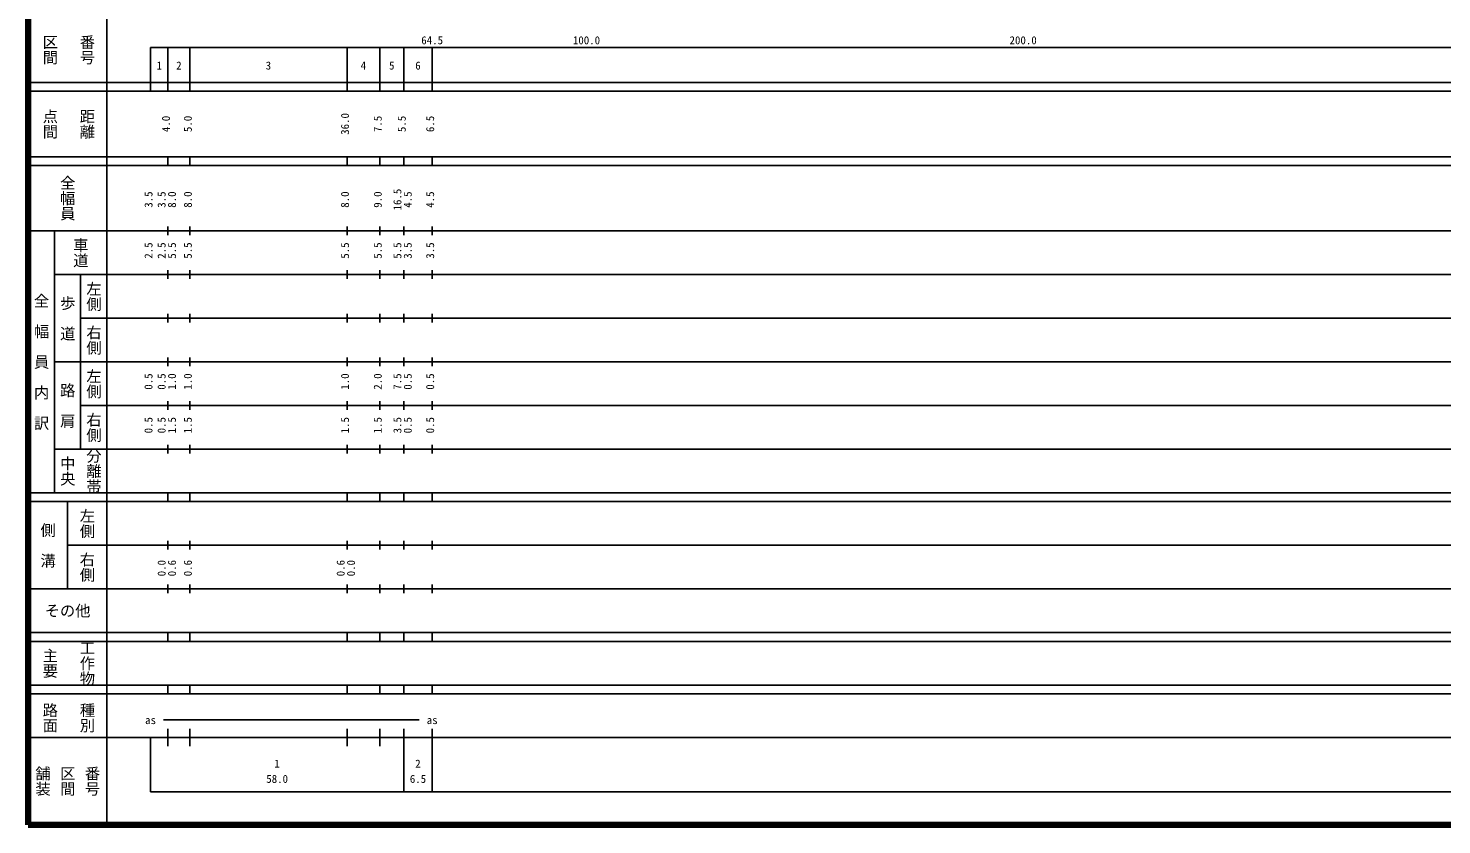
# Model space of a CAD drawing. Units: millimetres on the paper, enlarged 1000 times. Extents: x 40000 to 680000, y 20000 to 380000.
# Drawn here: x 40000 to 363711, y 20000 to 202409 of the extents above; entities that cross this region are included whole.
import ezdxf
from ezdxf.enums import TextEntityAlignment as Align

# ---------------------------------------------------------------- set-up
doc = ezdxf.new("R2010")
doc.units = ezdxf.units.MM
doc.header["$LTSCALE"] = 1000
doc.layers.add('M-TTL', color=2, linetype='Continuous', lineweight=140)
doc.layers.add('M-TTL-BAND', color=7, linetype='Continuous', lineweight=25)
doc.styles.add('@ＭＳ ゴシック', font='')
doc.styles.add('ＭＳ ゴシック', font='')
doc.styles.get('@ＭＳ ゴシック').set_extended_font_data('@MS Gothic')
doc.styles.get('ＭＳ ゴシック').set_extended_font_data('MS Gothic')

msp = doc.modelspace()

# ---------------------------------------------------------------- linework, layer by layer
at = {"layer": 'M-TTL'}
for p, q in [((40000, 380000), (40000, 20000)), ((40000, 20000), (680000, 20000))]:
    msp.add_line(p, q, dxfattribs=at)
at = {"layer": 'M-TTL-BAND'}
for p, q in [((58000, 370000), (58000, 20000)), ((68000, 198000), (579000, 198000)), ((68000, 198000), (68000, 188000)), ((72000, 188000), (72000, 198000)), ((77000, 188000), (77000, 198000)), ((113000, 188000), (113000, 198000)), ((120500, 188000), (120500, 198000)), ((126000, 188000), (126000, 198000)), ((132500, 188000), (132500, 198000)), ((40000, 190000), (579000, 190000)), ((40000, 188000), (579000, 188000)), ((40000, 173000), (579000, 173000)), ((72000, 171000), (72000, 173000)), ((77000, 171000), (77000, 173000)), ((113000, 171000), (113000, 173000)), ((120500, 171000), (120500, 173000)), ((126000, 171000), (126000, 173000)), ((132500, 171000), (132500, 173000)), ((40000, 171000), (579000, 171000)), ((40000, 156000), (579000, 156000)), ((46000, 96000), (46000, 156000)), ((72000, 155000), (72000, 157000)), ((77000, 155000), (77000, 157000)), ((113000, 155000), (113000, 157000)), ((120500, 155000), (120500, 157000)), ((126000, 155000), (126000, 157000)), ((132500, 155000), (132500, 157000)), ((46000, 146000), (579000, 146000)), ((52000, 146000), (52000, 106000)), ((72000, 145000), (72000, 147000)), ((77000, 145000), (77000, 147000)), ((113000, 145000), (113000, 147000)), ((120500, 145000), (120500, 147000)), ((126000, 145000), (126000, 147000)), ((132500, 145000), (132500, 147000)), ((52000, 136000), (579000, 136000)), ((72000, 135000), (72000, 137000)), ((77000, 135000), (77000, 137000)), ((113000, 135000), (113000, 137000)), ((120500, 135000), (120500, 137000)), ((126000, 135000), (126000, 137000)), ((132500, 135000), (132500, 137000)), ((72000, 125000), (72000, 127000)), ((77000, 125000), (77000, 127000)), ((113000, 125000), (113000, 127000)), ((120500, 125000), (120500, 127000)), ((126000, 125000), (126000, 127000)), ((132500, 125000), (132500, 127000)), ((46000, 126000), (579000, 126000)), ((72000, 115000), (72000, 117000)), ((77000, 115000), (77000, 117000)), ((113000, 115000), (113000, 117000)), ((120500, 115000), (120500, 117000)), ((126000, 115000), (126000, 117000)), ((132500, 115000), (132500, 117000)), ((52000, 116000), (579000, 116000)), ((72000, 105000), (72000, 107000)), ((77000, 105000), (77000, 107000)), ((113000, 105000), (113000, 107000)), ((120500, 105000), (120500, 107000)), ((126000, 105000), (126000, 107000)), ((132500, 105000), (132500, 107000)), ((46000, 106000), (579000, 106000)), ((40000, 96000), (579000, 96000)), ((40000, 94000), (579000, 94000)), ((49000, 94000), (49000, 74000)), ((72000, 94000), (72000, 96000)), ((77000, 94000), (77000, 96000)), ((113000, 94000), (113000, 96000)), ((120500, 94000), (120500, 96000)), ((126000, 94000), (126000, 96000)), ((132500, 94000), (132500, 96000)), ((72000, 83000), (72000, 85000)), ((77000, 83000), (77000, 85000)), ((113000, 83000), (113000, 85000)), ((120500, 83000), (120500, 85000)), ((126000, 83000), (126000, 85000)), ((132500, 83000), (132500, 85000)), ((49000, 84000), (579000, 84000)), ((72000, 73000), (72000, 75000)), ((77000, 73000), (77000, 75000)), ((113000, 73000), (113000, 75000)), ((120500, 73000), (120500, 75000)), ((126000, 73000), (126000, 75000)), ((132500, 73000), (132500, 75000)), ((40000, 74000), (579000, 74000)), ((40000, 64000), (579000, 64000)), ((40000, 62000), (579000, 62000)), ((72000, 62000), (72000, 64000)), ((77000, 62000), (77000, 64000)), ((113000, 62000), (113000, 64000)), ((120500, 62000), (120500, 64000)), ((126000, 62000), (126000, 64000)), ((132500, 62000), (132500, 64000)), ((40000, 52000), (579000, 52000)), ((72000, 50000), (72000, 52000)), ((77000, 50000), (77000, 52000)), ((113000, 50000), (113000, 52000)), ((120500, 50000), (120500, 52000)), ((126000, 50000), (126000, 52000)), ((132500, 50000), (132500, 52000)), ((40000, 50000), (579000, 50000)), ((71000, 44000), (129500, 44000)), ((40000, 40000), (579000, 40000)), ((68000, 40000), (68000, 27500)), ((72000, 38000), (72000, 42000)), ((77000, 38000), (77000, 42000)), ((113000, 38000), (113000, 42000)), ((120500, 38000), (120500, 42000)), ((126000, 27500), (126000, 42000)), ((132500, 27500), (132500, 42000)), ((68000, 27500), (579000, 27500))]:
    msp.add_line(p, q, dxfattribs=at)

# ---------------------------------------------------------------- texts
at = {"layer": 'M-TTL-BAND', "style": '@ＭＳ ゴシック'}
for s, p in [('番号', (53500, 197500)), ('区間', (45000, 197500)), ('点間', (45000, 180500)), ('距離', (53500, 180500)), ('全幅員', (49000, 163500)), ('車道', (52000, 151000)), ('左側', (55000, 141000)), ('全\u3000幅\u3000員\u3000内\u3000訳', (43000, 126000)), ('歩\u3000道', (49000, 136000)), ('右側', (55000, 131000)), ('左側', (55000, 121000)), ('路\u3000肩', (49000, 116000)), ('右側', (55000, 111000)), ('中央', (49000, 101000)), ('分離帯', (55000, 101000)), ('左側', (53500, 89000)), ('側\u3000溝', (44500, 84000)), ('右側', (53500, 79000)), ('工作物', (53500, 57000)), ('主要', (45000, 57000)), ('路面', (45000, 44500)), ('種別', (53500, 44500)), ('舗装', (43333, 30000)), ('区間', (49000, 30000)), ('番号', (54667, 30000))]:
    msp.add_text(s, height=2566, rotation=270, dxfattribs=at).set_placement(p, align=Align.MIDDLE_CENTER)
at = {"layer": 'M-TTL-BAND', "style": 'ＭＳ ゴシック'}
for s, p in [('64.5', (132500, 198195)), ('100.0', (167844, 198195)), ('200.0', (267844, 198195)), ('1', (70000, 192405)), ('2', (74500, 192405)), ('3', (95000, 192405)), ('4', (116750, 192405)), ('5', (123250, 192405)), ('6', (129250, 192405)), ('as', (68000, 42500)), ('as', (132500, 42500)), ('1', (97000, 32523)), ('2', (129250, 32523)), ('58.0', (97000, 29033)), ('6.5', (129250, 29033))]:
    msp.add_text(s, height=1833, dxfattribs=at).set_placement(p, align=Align.BOTTOM_CENTER)
for s, p in [('4.0', (73000, 180500)), ('5.0', (78000, 180500)), ('36.0', (114000, 180500)), ('7.5', (121500, 180500)), ('5.5', (127000, 180500)), ('6.5', (133500, 180500)), ('16.5', (126000, 163174)), ('3.5', (69000, 163174)), ('3.5', (72000, 163174)), ('8.0', (74370, 163174)), ('8.0', (78000, 163174)), ('8.0', (114000, 163174)), ('9.0', (121500, 163174)), ('4.5', (128370, 163174)), ('4.5', (133500, 163174)), ('2.5', (69000, 151500)), ('2.5', (72000, 151500)), ('5.5', (74370, 151500)), ('5.5', (78000, 151500)), ('5.5', (114000, 151500)), ('5.5', (121500, 151500)), ('5.5', (126000, 151500)), ('3.5', (128370, 151500)), ('3.5', (133500, 151500)), ('0.5', (69000, 121500)), ('0.5', (72000, 121500)), ('1.0', (74370, 121500)), ('1.0', (78000, 121500)), ('1.0', (114000, 121500)), ('2.0', (121500, 121500)), ('7.5', (126000, 121500)), ('0.5', (128370, 121500)), ('0.5', (133500, 121500)), ('0.5', (69000, 111500)), ('0.5', (72000, 111500)), ('1.5', (74370, 111500)), ('1.5', (78000, 111500)), ('1.5', (114000, 111500)), ('1.5', (121500, 111500)), ('3.5', (126000, 111500)), ('0.5', (128370, 111500)), ('0.5', (133500, 111500)), ('0.0', (72000, 78764)), ('0.6', (74370, 78764)), ('0.6', (78000, 78764)), ('0.6', (113000, 78764)), ('0.0', (115370, 78764))]:
    msp.add_text(s, height=1833, rotation=90, dxfattribs=at).set_placement(p, align=Align.BOTTOM_CENTER)
msp.add_text('その他', height=2566, dxfattribs=at).set_placement((49000, 69000), align=Align.MIDDLE_CENTER)

doc.saveas('drawing.dxf')
